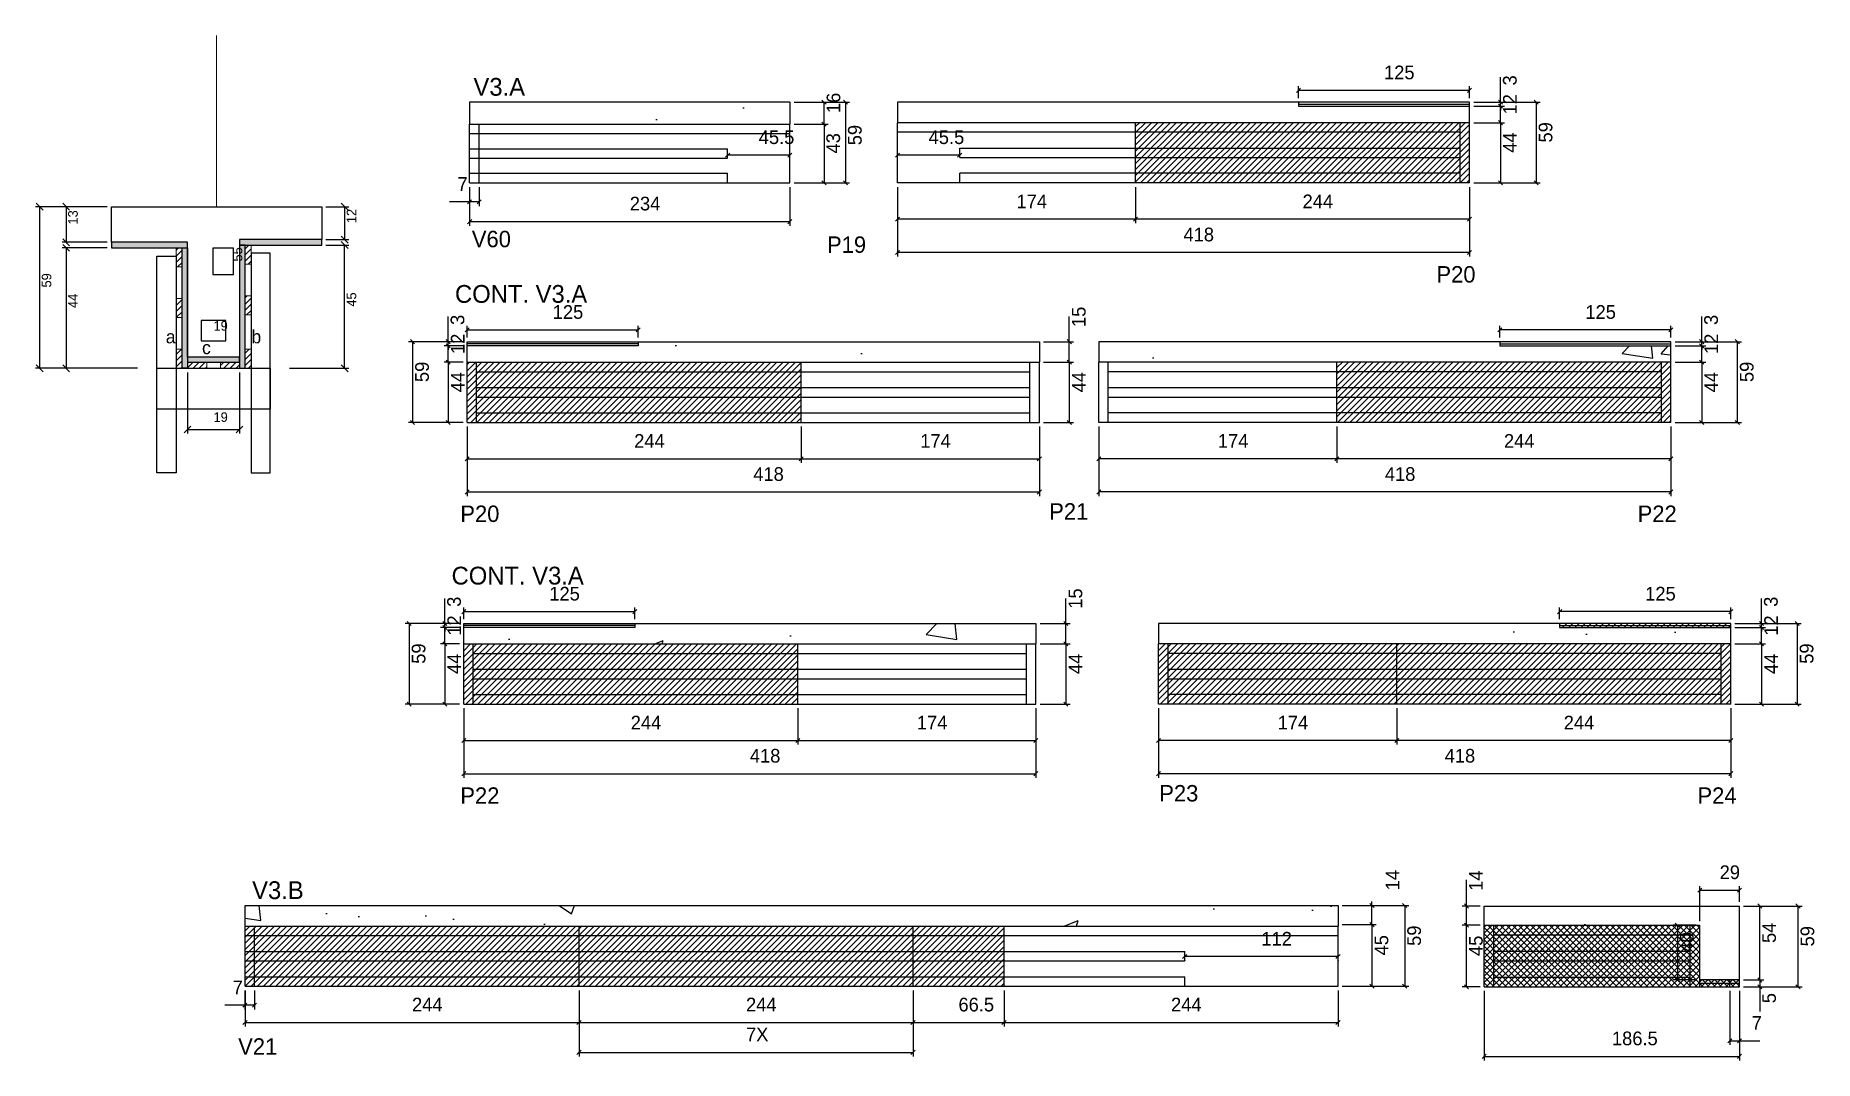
# Model space of a CAD drawing. Header units: metres. Extents: x 4572 to 5872, y 5183 to 5932.
import ezdxf

# ---------------------------------------------------------------- set-up
doc = ezdxf.new("R2010")
doc.units = ezdxf.units.M
for name, color, linetype in [('5', 7, 'Continuous'), ('CONCRETO', 7, 'Continuous'), ('COTA', 7, 'Continuous'), ('Cota Seção (2x)', 7, 'Continuous'), ('detalhes', 7, 'Continuous'), ('Hachura', 7, 'Continuous'), ('Madeira', 7, 'Continuous'), ('Painéis', 7, 'Continuous'), ('REAPROVEITAMENTO', 7, 'Continuous'), ('SARR_2.2x7', 7, 'Continuous'), ('SARR_3.5x7', 7, 'Continuous'), ('SARR_EDITAR', 7, 'Continuous'), ('Texto Seção', 7, 'Continuous')]:
    doc.layers.add(name, color=color, linetype=linetype)

msp = doc.modelspace()

# ---------------------------------------------------------------- hatches: boundary and pattern name
at = {"layer": 'COTA'}
h = msp.add_hatch(dxfattribs=at)
h.set_pattern_fill('AR-CONC')
h.paths.add_polyline_path([(5123.6, 5867.3), (5123.6, 5883.3), (4889.6, 5883.3), (4889.6, 5867.3), (5123.6, 5867.3)])
h = msp.add_hatch(dxfattribs=at)
h.set_pattern_fill('AR-CONC')
h.paths.add_polyline_path([(5202.1, 5883.3), (5202.1, 5868.3), (5620.1, 5868.3), (5620.1, 5880.3), (5495.1, 5880.3), (5495.1, 5883.3), (5202.1, 5883.3)])
h = msp.add_hatch(dxfattribs=at)
h.set_pattern_fill('AR-CONC')
h.paths.add_polyline_path([(5305.8, 5693.3), (5305.8, 5708.3), (5010.3, 5708.3), (5010.3, 5705.3), (4887.8, 5705.3), (4887.8, 5693.3), (5305.8, 5693.3)])
h = msp.add_hatch(dxfattribs=at)
h.set_pattern_fill('AR-CONC')
h.paths.add_polyline_path([(5349.2, 5708.3), (5349.2, 5693.3), (5767.2, 5693.3), (5767.2, 5705.3), (5644.7, 5705.3), (5644.7, 5708.3), (5349.2, 5708.3)])
h = msp.add_hatch(dxfattribs=at)
h.set_pattern_fill('AR-CONC')
h.paths.add_polyline_path([(5303.3, 5487.5), (5303.3, 5502.5), (5007.8, 5502.5), (5007.8, 5499.5), (4885.3, 5499.5), (4885.3, 5487.5), (5303.3, 5487.5)])
h = msp.add_hatch(dxfattribs=at)
h.set_pattern_fill('AR-CONC')
h.paths.add_polyline_path([(5392.9, 5502.5), (5392.9, 5487.5), (5810.9, 5487.5), (5810.9, 5499.5), (5685.9, 5499.5), (5685.9, 5502.5), (5392.9, 5502.5)])
h = msp.add_hatch(dxfattribs=at)
h.set_pattern_fill('AR-CONC')
h.paths.add_polyline_path([(5524, 5281.4), (5524, 5296.4), (4725.5, 5296.4), (4725.5, 5281.4), (5524, 5281.4)])
h = msp.add_hatch(dxfattribs=at)
h.set_pattern_fill('AR-CONC')
h.paths.add_polyline_path([(5630.8, 5296), (5630.8, 5282), (5788.3, 5282), (5788.3, 5242), (5817.3, 5242), (5817.3, 5296), (5630.8, 5296)])
at = {"layer": 'Hachura'}
h = msp.add_hatch(color=7, dxfattribs=at)
h.dxf.hatch_style = 1
h.paths.add_polyline_path([(4683.5, 5776.9), (4683.5, 5780.9), (4627.9, 5780.9), (4627.9, 5776.9), (4683.5, 5776.9)])
h = msp.add_hatch(dxfattribs=at)
h.set_pattern_fill('ANSI31')
h.paths.add_polyline_path([(4675.1, 5762.9), (4679.5, 5762.9), (4679.5, 5776.9), (4675.1, 5776.9), (4675.1, 5762.9)])
h = msp.add_hatch(color=7, dxfattribs=at)
h.dxf.hatch_style = 1
h.paths.add_polyline_path([(4679.5, 5776.9), (4683.5, 5776.9), (4683.5, 5688.9), (4679.5, 5688.9), (4679.5, 5776.9)])
h = msp.add_hatch(color=7, dxfattribs=at)
h.dxf.hatch_style = 1
h.paths.add_polyline_path([(4781.5, 5778.9), (4781.5, 5782.9), (4721.5, 5782.9), (4721.5, 5778.9), (4781.5, 5778.9)])
h = msp.add_hatch(color=7, dxfattribs=at)
h.dxf.hatch_style = 1
h.paths.add_polyline_path([(4725.5, 5778.9), (4721.5, 5778.9), (4721.5, 5688.9), (4725.5, 5688.9), (4725.5, 5778.9)])
h = msp.add_hatch(dxfattribs=at)
h.set_pattern_fill('ANSI31')
h.paths.add_polyline_path([(4729.9, 5764.9), (4725.5, 5764.9), (4725.5, 5778.9), (4729.9, 5778.9), (4729.9, 5764.9)])
h = msp.add_hatch(dxfattribs=at)
h.set_pattern_fill('ANSI31')
h.paths.add_polyline_path([(4675.1, 5725.9), (4679.5, 5725.9), (4679.5, 5739.9), (4675.1, 5739.9), (4675.1, 5725.9)])
h = msp.add_hatch(dxfattribs=at)
h.set_pattern_fill('ANSI31')
h.paths.add_polyline_path([(4729.9, 5727.9), (4725.5, 5727.9), (4725.5, 5741.9), (4729.9, 5741.9), (4729.9, 5727.9)])
h = msp.add_hatch(dxfattribs=at)
h.set_pattern_fill('ANSI31')
h.paths.add_polyline_path([(4675.1, 5688.9), (4679.5, 5688.9), (4679.5, 5702.9), (4675.1, 5702.9), (4675.1, 5688.9)])
h = msp.add_hatch(color=7, dxfattribs=at)
h.dxf.hatch_style = 1
h.paths.add_polyline_path([(4721.5, 5693.3), (4721.5, 5696.9), (4683.5, 5696.9), (4683.5, 5693.3), (4721.5, 5693.3)])
h = msp.add_hatch(dxfattribs=at)
h.set_pattern_fill('ANSI31')
h.paths.add_polyline_path([(4683.5, 5688.9), (4683.5, 5693.3), (4697.5, 5693.3), (4697.5, 5688.9), (4683.5, 5688.9)])
h = msp.add_hatch(dxfattribs=at)
h.set_pattern_fill('ANSI31')
h.paths.add_polyline_path([(4721.5, 5688.9), (4721.5, 5693.3), (4707.5, 5693.3), (4707.5, 5688.9), (4721.5, 5688.9)])
h = msp.add_hatch(dxfattribs=at)
h.set_pattern_fill('ANSI31')
h.paths.add_polyline_path([(4729.9, 5688.9), (4725.5, 5688.9), (4725.5, 5702.9), (4729.9, 5702.9), (4729.9, 5688.9)])
at = {"layer": 'REAPROVEITAMENTO'}
h = msp.add_hatch(dxfattribs=at)
h.set_pattern_fill('ANSI31')
h.paths.add_polyline_path([(5376.1, 5868.3), (5376.1, 5824.3), (5620.1, 5824.3), (5620.1, 5868.3), (5376.1, 5868.3)])
h = msp.add_hatch(dxfattribs=at)
h.set_pattern_fill('ANSI31')
h.paths.add_polyline_path([(4887.8, 5693.3), (4887.8, 5649.3), (5131.8, 5649.3), (5131.8, 5693.3), (4887.8, 5693.3)])
h = msp.add_hatch(dxfattribs=at)
h.set_pattern_fill('ANSI31')
h.paths.add_polyline_path([(5523.2, 5693.3), (5523.2, 5649.3), (5767.2, 5649.3), (5767.2, 5693.3), (5523.2, 5693.3)])
h = msp.add_hatch(dxfattribs=at)
h.set_pattern_fill('ANSI31')
h.paths.add_polyline_path([(5685.9, 5499.5), (5685.9, 5502.5), (5810.9, 5502.5), (5810.9, 5499.5), (5685.9, 5499.5)])
h = msp.add_hatch(dxfattribs=at)
h.set_pattern_fill('ANSI31')
h.paths.add_polyline_path([(5129.3, 5443.5), (5129.3, 5487.5), (4885.3, 5487.5), (4885.3, 5443.5), (5129.3, 5443.5)])
h = msp.add_hatch(dxfattribs=at)
h.set_pattern_fill('ANSI31')
h.paths.add_polyline_path([(5392.9, 5487.5), (5392.9, 5443.5), (5810.9, 5443.5), (5810.9, 5487.5), (5392.9, 5487.5)])
h = msp.add_hatch(dxfattribs=at)
h.set_pattern_fill('ANSI31')
h.paths.add_polyline_path([(4725.5, 5281.4), (4725.5, 5237.4), (5280, 5237.4), (5280, 5281.4), (4725.5, 5281.4)])
h = msp.add_hatch(dxfattribs=at)
h.set_pattern_fill('ANSI37')
h.paths.add_polyline_path([(5788.3, 5242), (5788.3, 5282), (5630.8, 5282), (5630.8, 5237), (5817.3, 5237), (5817.3, 5242), (5788.3, 5242)])

# ---------------------------------------------------------------- linework, layer by layer
at = {"layer": 'CONCRETO', "color": 251, "lineweight": 25}
msp.add_lwpolyline([(4627.9, 5780.9), (4627.9, 5806.9), (4781.5, 5806.9), (4781.5, 5782.9), (4721.5, 5782.9), (4721.5, 5696.9), (4683.5, 5696.9), (4683.5, 5780.9)], close=True, dxfattribs=at)
at = {"layer": 'COTA', "color": 4, "lineweight": 25}
for p, q in [((5642.7, 5883.3), (5642.7, 5901.6)), ((5495.1, 5886.3), (5495.1, 5894.9)), ((5620.1, 5891.9), (5495.1, 5891.9)), ((5620.1, 5886.3), (5620.1, 5894.9)), ((5126.6, 5883.3), (5151.5, 5883.3)), ((5126.6, 5883.3), (5167.2, 5883.3)), ((5148.5, 5867.3), (5148.5, 5883.3)), ((5164.2, 5883.3), (5164.2, 5824.3)), ((5623.1, 5883.3), (5645.7, 5883.3)), ((5623.1, 5883.3), (5671.7, 5883.3)), ((5623.1, 5880.3), (5645.7, 5880.3)), ((5623.1, 5880.3), (5645.7, 5880.3)), ((5642.7, 5880.3), (5642.7, 5883.3)), ((5642.7, 5868.3), (5642.7, 5880.3)), ((5642.7, 5880.3), (5642.7, 5877.3)), ((5668.7, 5883.3), (5668.7, 5824.3)), ((5126.6, 5867.3), (5151.5, 5867.3)), ((5126.6, 5867.3), (5151.5, 5867.3)), ((5148.5, 5867.3), (5148.5, 5824.3)), ((5623.1, 5868.3), (5645.7, 5868.3)), ((5623.1, 5868.3), (5645.7, 5868.3)), ((5642.7, 5868.3), (5642.7, 5824.3)), ((5078.1, 5846.7), (5078.1, 5847.5)), ((5123.6, 5844.5), (5078.1, 5844.5)), ((5123.6, 5846.7), (5123.6, 5847.5)), ((5202.1, 5846.7), (5202.1, 5847.5)), ((5247.6, 5844.5), (5202.1, 5844.5)), ((5247.6, 5846.7), (5247.6, 5847.5)), ((5126.6, 5824.3), (5151.5, 5824.3)), ((5126.6, 5824.3), (5167.2, 5824.3)), ((5623.1, 5824.3), (5645.7, 5824.3)), ((5623.1, 5824.3), (5671.7, 5824.3)), ((4889.5, 5810.4), (4874.8, 5810.4)), ((4889.5, 5821.3), (4889.5, 5807.4)), ((4896.5, 5810.4), (4889.5, 5810.4)), ((4889.6, 5821.3), (4889.6, 5793)), ((4896.5, 5821.3), (4896.5, 5807.4)), ((5123.6, 5821.3), (5123.6, 5793)), ((5202.1, 5821.3), (5202.1, 5794.8)), ((5202.1, 5821.3), (5202.1, 5770.5)), ((5376.1, 5821.3), (5376.1, 5794.8)), ((5376.1, 5821.3), (5376.1, 5794.8)), ((5620.1, 5821.3), (5620.1, 5794.8)), ((5620.1, 5821.3), (5620.1, 5770.5)), ((4624.9, 5806.9), (4572.5, 5806.9)), ((4575.5, 5688.9), (4575.5, 5806.9)), ((4624.9, 5806.9), (4591.8, 5806.9)), ((4594.8, 5806.9), (4594.8, 5780.9)), ((4784.5, 5806.9), (4801.3, 5806.9)), ((4798.3, 5806.9), (4798.3, 5782.9)), ((4889.6, 5796), (5123.6, 5796)), ((5376.1, 5797.8), (5202.1, 5797.8)), ((5620.1, 5797.8), (5376.1, 5797.8)), ((4624.9, 5780.9), (4591.8, 5780.9)), ((4624.9, 5776.9), (4591.8, 5776.9)), ((4594.8, 5776.9), (4594.8, 5688.9)), ((4784.5, 5782.9), (4801.3, 5782.9)), ((4784.5, 5778.9), (4801.3, 5778.9)), ((4798.3, 5688.9), (4798.3, 5778.9)), ((5620.1, 5773.5), (5202.1, 5773.5)), ((4873.9, 5708.3), (4873.9, 5726.6)), ((4887.8, 5711.3), (4887.8, 5719.9)), ((5012.8, 5711.3), (5012.8, 5719.9)), ((5327.7, 5708.3), (5327.7, 5726.7)), ((5642.2, 5711.3), (5642.2, 5719.9)), ((5767.2, 5711.3), (5767.2, 5719.9)), ((5789.7, 5708.3), (5789.7, 5726.6)), ((4884.8, 5708.3), (4844.9, 5708.3)), ((4847.9, 5708.3), (4847.9, 5649.3)), ((4884.8, 5708.3), (4870.9, 5708.3)), ((4884.8, 5705.3), (4870.9, 5705.3)), ((4884.8, 5705.3), (4870.9, 5705.3)), ((4873.9, 5705.3), (4873.9, 5708.3)), ((4873.9, 5693.3), (4873.9, 5705.3)), ((4873.9, 5705.3), (4873.9, 5702.3)), ((4887.8, 5716.9), (5012.8, 5716.9)), ((5308.8, 5708.3), (5330.7, 5708.3)), ((5327.7, 5693.3), (5327.7, 5708.3)), ((5767.2, 5716.9), (5642.2, 5716.9)), ((5770.2, 5708.3), (5792.7, 5708.3)), ((5770.2, 5708.3), (5818.7, 5708.3)), ((5770.2, 5705.3), (5792.7, 5705.3)), ((5770.2, 5705.3), (5792.7, 5705.3)), ((5789.7, 5705.3), (5789.7, 5708.3)), ((5789.7, 5693.3), (5789.7, 5705.3)), ((5789.7, 5705.3), (5789.7, 5702.3)), ((5815.7, 5708.3), (5815.7, 5649.3)), ((4884.8, 5693.3), (4870.9, 5693.3)), ((4884.8, 5693.3), (4870.9, 5693.3)), ((4873.9, 5693.3), (4873.9, 5649.3)), ((5308.8, 5693.3), (5330.7, 5693.3)), ((5308.8, 5693.3), (5330.7, 5693.3)), ((5327.7, 5693.3), (5327.7, 5649.3)), ((5770.2, 5693.3), (5792.7, 5693.3)), ((5770.2, 5693.3), (5792.7, 5693.3)), ((5789.7, 5693.3), (5789.7, 5649.3)), ((4646.9, 5688.9), (4572.5, 5688.9)), ((4646.9, 5688.9), (4591.8, 5688.9)), ((4683.5, 5685.9), (4683.5, 5641.2)), ((4721.5, 5685.9), (4721.5, 5641.2)), ((4758.1, 5688.9), (4801.3, 5688.9)), ((4683.5, 5644.2), (4721.5, 5644.2)), ((4884.8, 5649.3), (4844.9, 5649.3)), ((4884.8, 5649.3), (4870.9, 5649.3)), ((4887.8, 5646.3), (4887.8, 5619.8)), ((4887.8, 5646.3), (4887.8, 5595.5)), ((5131.8, 5646.3), (5131.8, 5619.8)), ((5131.8, 5646.3), (5131.8, 5619.8)), ((5305.8, 5646.3), (5305.8, 5619.8)), ((5305.8, 5646.3), (5305.8, 5595.5)), ((5308.8, 5649.3), (5330.7, 5649.3)), ((5349.2, 5646.3), (5349.2, 5619.8)), ((5349.2, 5646.3), (5349.2, 5595.5)), ((5523.2, 5646.3), (5523.2, 5619.8)), ((5523.2, 5646.3), (5523.2, 5619.8)), ((5767.2, 5646.3), (5767.2, 5619.8)), ((5767.2, 5646.3), (5767.2, 5595.5)), ((5770.2, 5649.3), (5792.7, 5649.3)), ((5770.2, 5649.3), (5818.7, 5649.3)), ((4887.8, 5622.8), (5131.8, 5622.8)), ((5131.8, 5622.8), (5305.8, 5622.8)), ((5523.2, 5622.8), (5349.2, 5622.8)), ((5767.2, 5622.8), (5523.2, 5622.8)), ((4887.8, 5598.5), (5305.8, 5598.5)), ((5767.2, 5598.5), (5349.2, 5598.5)), ((4871.4, 5502.5), (4871.4, 5520.8)), ((4885.3, 5505.5), (4885.3, 5514.1)), ((4885.3, 5511.1), (5010.3, 5511.1)), ((5010.3, 5505.5), (5010.3, 5514.1)), ((5325.2, 5502.5), (5325.2, 5520.8)), ((5685.9, 5505.5), (5685.9, 5514.1)), ((5810.9, 5511.1), (5685.9, 5511.1)), ((5810.9, 5505.5), (5810.9, 5514.1)), ((5833.4, 5502.5), (5833.4, 5520.8)), ((4882.3, 5502.5), (4842.4, 5502.5)), ((4845.4, 5502.5), (4845.4, 5443.5)), ((4882.3, 5502.5), (4868.4, 5502.5)), ((4882.3, 5499.5), (4868.4, 5499.5)), ((4882.3, 5499.5), (4868.4, 5499.5)), ((4871.4, 5499.5), (4871.4, 5502.5)), ((4871.4, 5487.5), (4871.4, 5499.5)), ((4871.4, 5499.5), (4871.4, 5496.5)), ((5306.3, 5502.5), (5328.2, 5502.5)), ((5325.2, 5487.5), (5325.2, 5502.5)), ((5813.9, 5502.5), (5836.4, 5502.5)), ((5813.9, 5502.5), (5862.4, 5502.5)), ((5813.9, 5499.5), (5836.4, 5499.5)), ((5813.9, 5499.5), (5836.4, 5499.5)), ((5833.4, 5499.5), (5833.4, 5502.5)), ((5833.4, 5487.5), (5833.4, 5499.5)), ((5833.4, 5499.5), (5833.4, 5496.5)), ((5859.4, 5502.5), (5859.4, 5443.5)), ((4882.3, 5487.5), (4868.4, 5487.5)), ((4882.3, 5487.5), (4868.4, 5487.5)), ((4871.4, 5487.5), (4871.4, 5443.5)), ((5306.3, 5487.5), (5328.2, 5487.5)), ((5306.3, 5487.5), (5328.2, 5487.5)), ((5325.2, 5487.5), (5325.2, 5443.5)), ((5813.9, 5487.5), (5836.4, 5487.5)), ((5813.9, 5487.5), (5836.4, 5487.5)), ((5833.4, 5487.5), (5833.4, 5443.5)), ((4882.3, 5443.5), (4842.4, 5443.5)), ((4882.3, 5443.5), (4868.4, 5443.5)), ((4885.3, 5440.5), (4885.3, 5413.9)), ((4885.3, 5440.5), (4885.3, 5389.7)), ((5129.3, 5440.5), (5129.3, 5413.9)), ((5129.3, 5440.5), (5129.3, 5413.9)), ((5303.3, 5440.5), (5303.3, 5413.9)), ((5303.3, 5440.5), (5303.3, 5389.7)), ((5306.3, 5443.5), (5328.2, 5443.5)), ((5392.9, 5440.5), (5392.9, 5413.9)), ((5392.9, 5440.5), (5392.9, 5389.7)), ((5566.9, 5440.5), (5566.9, 5413.9)), ((5566.9, 5440.5), (5566.9, 5413.9)), ((5810.9, 5440.5), (5810.9, 5413.9)), ((5810.9, 5440.5), (5810.9, 5389.7)), ((5813.9, 5443.5), (5836.4, 5443.5)), ((5813.9, 5443.5), (5862.4, 5443.5)), ((4885.3, 5416.9), (5129.3, 5416.9)), ((5129.3, 5416.9), (5303.3, 5416.9)), ((5566.9, 5416.9), (5392.9, 5416.9)), ((5810.9, 5416.9), (5566.9, 5416.9)), ((4885.3, 5392.7), (5303.3, 5392.7)), ((5810.9, 5392.7), (5392.9, 5392.7)), ((5617.8, 5296), (5617.8, 5315.1)), ((5788.3, 5285), (5788.3, 5310.6)), ((5788.3, 5307.6), (5817.3, 5307.6)), ((5817.3, 5299), (5817.3, 5310.6)), ((5527, 5296.4), (5551.8, 5296.4)), ((5527, 5296.4), (5575.7, 5296.4)), ((5548.8, 5296.4), (5548.8, 5299.4)), ((5548.8, 5282.4), (5548.8, 5296.4)), ((5572.7, 5296.4), (5572.7, 5237.4)), ((5627.8, 5296), (5614.8, 5296)), ((5617.8, 5282), (5617.8, 5296)), ((5820.3, 5296), (5835.1, 5296)), ((5820.3, 5296), (5863, 5296)), ((5832.1, 5242), (5832.1, 5296)), ((5860, 5296), (5860, 5237)), ((5527, 5282.4), (5551.8, 5282.4)), ((5527, 5282.4), (5551.8, 5282.4)), ((5548.8, 5282.4), (5548.8, 5237.4)), ((5627.8, 5282), (5614.8, 5282)), ((5627.8, 5282), (5614.8, 5282)), ((5617.8, 5237), (5617.8, 5282)), ((5785.3, 5282), (5768.9, 5282)), ((5771.9, 5282), (5771.9, 5242)), ((5524, 5259.1), (5412, 5259.1)), ((5412, 5256.4), (5412, 5256.1)), ((5524, 5256.4), (5524, 5256.1)), ((5527, 5237.4), (5551.8, 5237.4)), ((5527, 5237.4), (5575.7, 5237.4)), ((5785.3, 5242), (5768.9, 5242)), ((5820.3, 5242), (5835.1, 5242)), ((5820.3, 5242), (5835.1, 5242)), ((5832.1, 5242), (5832.1, 5245)), ((5832.1, 5242), (5832.1, 5237)), ((4725.4, 5234.4), (4725.4, 5220.5)), ((4725.5, 5234.4), (4725.5, 5207.9)), ((4732.4, 5234.4), (4732.4, 5220.5)), ((4969.5, 5234.4), (4969.5, 5207.9)), ((4969.5, 5234.4), (4969.5, 5186.1)), ((4969.5, 5234.4), (4969.5, 5207.9)), ((5213.5, 5234.4), (5213.5, 5186.1)), ((5213.5, 5234.4), (5213.5, 5207.9)), ((5213.5, 5234.4), (5213.5, 5207.9)), ((5280, 5234.4), (5280, 5207.9)), ((5280, 5234.4), (5280, 5207.9)), ((5524, 5234.4), (5524, 5207.9)), ((5627.8, 5237), (5614.8, 5237)), ((5630.8, 5234), (5630.8, 5183.2)), ((5810.3, 5234), (5810.3, 5194.6)), ((5817.3, 5234), (5817.3, 5183.2)), ((5817.3, 5234), (5817.3, 5194.6)), ((5820.3, 5237), (5835.1, 5237)), ((5820.3, 5237), (5863, 5237)), ((5832.1, 5237), (5832.1, 5218.9)), ((4725.4, 5223.5), (4710.7, 5223.5)), ((4732.4, 5223.5), (4725.4, 5223.5)), ((4725.5, 5210.9), (4969.5, 5210.9)), ((4969.5, 5210.9), (5213.5, 5210.9)), ((5213.5, 5210.9), (5280, 5210.9)), ((5280, 5210.9), (5524, 5210.9)), ((4969.5, 5189.1), (5213.5, 5189.1)), ((5630.8, 5186.2), (5817.3, 5186.2)), ((5810.3, 5197.6), (5817.3, 5197.6)), ((5817.3, 5197.6), (5832.1, 5197.6))]:
    msp.add_line(p, q, dxfattribs=at)
at = {"layer": 'COTA', "color": 0, "lineweight": 25}
for p, q in [((5496.6, 5893.4), (5493.6, 5890.4)), ((5618.6, 5890.4), (5621.6, 5893.4)), ((5150, 5881.8), (5147, 5884.8)), ((5165.7, 5881.8), (5162.7, 5884.8)), ((5641.2, 5884.8), (5644.2, 5881.8)), ((5644.2, 5878.8), (5641.2, 5881.8)), ((5644.2, 5878.8), (5641.2, 5881.8)), ((5670.2, 5881.8), (5667.2, 5884.8)), ((5150, 5865.8), (5147, 5868.8)), ((5147, 5868.8), (5150, 5865.8)), ((5644.2, 5866.8), (5641.2, 5869.8)), ((5641.2, 5869.8), (5644.2, 5866.8)), ((5079.6, 5846), (5076.6, 5843)), ((5122.1, 5843), (5125.1, 5846)), ((5203.6, 5846), (5200.6, 5843)), ((5246.1, 5843), (5249.1, 5846)), ((5147, 5825.8), (5150, 5822.8)), ((5162.7, 5825.8), (5165.7, 5822.8)), ((5641.2, 5825.8), (5644.2, 5822.8)), ((5667.2, 5825.8), (5670.2, 5822.8)), ((4891, 5811.9), (4888, 5808.9)), ((4895, 5808.9), (4898, 5811.9)), ((4891.1, 5797.5), (4888.1, 5794.5)), ((5122.1, 5794.5), (5125.1, 5797.5)), ((5203.6, 5799.3), (5200.6, 5796.3)), ((5377.6, 5799.3), (5374.6, 5796.3)), ((5374.6, 5796.3), (5377.6, 5799.3)), ((5618.6, 5796.3), (5621.6, 5799.3)), ((5203.6, 5775), (5200.6, 5772)), ((5618.6, 5772), (5621.6, 5775)), ((4889.3, 5718.4), (4886.3, 5715.4)), ((5011.3, 5715.4), (5014.3, 5718.4)), ((5643.7, 5718.4), (5640.7, 5715.4)), ((5765.7, 5715.4), (5768.7, 5718.4)), ((4849.4, 5706.8), (4846.4, 5709.8)), ((4872.4, 5709.8), (4875.4, 5706.8)), ((4875.4, 5703.8), (4872.4, 5706.8)), ((4875.4, 5703.8), (4872.4, 5706.8)), ((5329.2, 5706.8), (5326.2, 5709.8)), ((5788.2, 5709.8), (5791.2, 5706.8)), ((5791.2, 5703.8), (5788.2, 5706.8)), ((5791.2, 5703.8), (5788.2, 5706.8)), ((5817.2, 5706.8), (5814.2, 5709.8)), ((4875.4, 5691.8), (4872.4, 5694.8)), ((4872.4, 5694.8), (4875.4, 5691.8)), ((5329.2, 5691.8), (5326.2, 5694.8)), ((5326.2, 5694.8), (5329.2, 5691.8)), ((5791.2, 5691.8), (5788.2, 5694.8)), ((5788.2, 5694.8), (5791.2, 5691.8)), ((4846.4, 5650.8), (4849.4, 5647.8)), ((4872.4, 5650.8), (4875.4, 5647.8)), ((5326.2, 5650.8), (5329.2, 5647.8)), ((5788.2, 5650.8), (5791.2, 5647.8)), ((5814.2, 5650.8), (5817.2, 5647.8)), ((4889.3, 5624.3), (4886.3, 5621.3)), ((5130.3, 5621.3), (5133.3, 5624.3)), ((5133.3, 5624.3), (5130.3, 5621.3)), ((5304.3, 5621.3), (5307.3, 5624.3)), ((5350.7, 5624.3), (5347.7, 5621.3)), ((5524.7, 5624.3), (5521.7, 5621.3)), ((5521.7, 5621.3), (5524.7, 5624.3)), ((5765.7, 5621.3), (5768.7, 5624.3)), ((4889.3, 5600), (4886.3, 5597)), ((5304.3, 5597), (5307.3, 5600)), ((5350.7, 5600), (5347.7, 5597)), ((5765.7, 5597), (5768.7, 5600)), ((4886.8, 5512.6), (4883.8, 5509.6)), ((5008.8, 5509.6), (5011.8, 5512.6)), ((5687.4, 5512.6), (5684.4, 5509.6)), ((5809.4, 5509.6), (5812.4, 5512.6)), ((4846.9, 5501), (4843.9, 5504)), ((4869.9, 5504), (4872.9, 5501)), ((4872.9, 5498), (4869.9, 5501)), ((4872.9, 5498), (4869.9, 5501)), ((5326.7, 5501), (5323.7, 5504)), ((5831.9, 5504), (5834.9, 5501)), ((5834.9, 5498), (5831.9, 5501)), ((5834.9, 5498), (5831.9, 5501)), ((5860.9, 5501), (5857.9, 5504)), ((4872.9, 5486), (4869.9, 5489)), ((4869.9, 5489), (4872.9, 5486)), ((5326.7, 5486), (5323.7, 5489)), ((5323.7, 5489), (5326.7, 5486)), ((5834.9, 5486), (5831.9, 5489)), ((5831.9, 5489), (5834.9, 5486)), ((4843.9, 5445), (4846.9, 5442)), ((4869.9, 5445), (4872.9, 5442)), ((5323.7, 5445), (5326.7, 5442)), ((5831.9, 5445), (5834.9, 5442)), ((5857.9, 5445), (5860.9, 5442)), ((4886.8, 5418.4), (4883.8, 5415.4)), ((5127.8, 5415.4), (5130.8, 5418.4)), ((5130.8, 5418.4), (5127.8, 5415.4)), ((5301.8, 5415.4), (5304.8, 5418.4)), ((5394.4, 5418.4), (5391.4, 5415.4)), ((5568.4, 5418.4), (5565.4, 5415.4)), ((5565.4, 5415.4), (5568.4, 5418.4)), ((5809.4, 5415.4), (5812.4, 5418.4)), ((4886.8, 5394.2), (4883.8, 5391.2)), ((5301.8, 5391.2), (5304.8, 5394.2)), ((5394.4, 5394.2), (5391.4, 5391.2)), ((5809.4, 5391.2), (5812.4, 5394.2)), ((5789.8, 5309.1), (5786.8, 5306.1)), ((5815.8, 5306.1), (5818.8, 5309.1)), ((5550.3, 5294.9), (5547.3, 5297.9)), ((5574.2, 5294.9), (5571.2, 5297.9)), ((5619.3, 5294.5), (5616.3, 5297.5)), ((5833.6, 5294.5), (5830.6, 5297.5)), ((5861.5, 5294.5), (5858.5, 5297.5)), ((5550.3, 5280.9), (5547.3, 5283.9)), ((5547.3, 5283.9), (5550.3, 5280.9)), ((5619.3, 5280.5), (5616.3, 5283.5)), ((5616.3, 5283.5), (5619.3, 5280.5)), ((5773.4, 5280.5), (5770.4, 5283.5)), ((5413.5, 5260.6), (5410.5, 5257.6)), ((5522.5, 5257.6), (5525.5, 5260.6)), ((5547.3, 5238.9), (5550.3, 5235.9)), ((5571.2, 5238.9), (5574.2, 5235.9)), ((5616.3, 5238.5), (5619.3, 5235.5)), ((5770.4, 5243.5), (5773.4, 5240.5)), ((5830.6, 5243.5), (5833.6, 5240.5)), ((5830.6, 5243.5), (5833.6, 5240.5)), ((5833.6, 5235.5), (5830.6, 5238.5)), ((5858.5, 5238.5), (5861.5, 5235.5)), ((4726.9, 5225), (4723.9, 5222)), ((4730.9, 5222), (4733.9, 5225)), ((4727, 5212.4), (4724, 5209.4)), ((4968, 5209.4), (4971, 5212.4)), ((4971, 5212.4), (4968, 5209.4)), ((5212, 5209.4), (5215, 5212.4)), ((5215, 5212.4), (5212, 5209.4)), ((5281.5, 5212.4), (5278.5, 5209.4)), ((5278.5, 5209.4), (5281.5, 5212.4)), ((5522.5, 5209.4), (5525.5, 5212.4)), ((5811.8, 5199.1), (5808.8, 5196.1)), ((5815.8, 5196.1), (5818.8, 5199.1)), ((4971, 5190.6), (4968, 5187.6)), ((5212, 5187.6), (5215, 5190.6)), ((5632.3, 5187.7), (5629.3, 5184.7)), ((5815.8, 5184.7), (5818.8, 5187.7))]:
    msp.add_line(p, q, dxfattribs=at)
at = {"layer": 'COTA', "color": 241, "lineweight": 25}
for p, q in [((4889.6, 5883.3), (4889.6, 5867.3)), ((5123.6, 5883.3), (4889.6, 5883.3)), ((5123.6, 5883.3), (5123.6, 5867.3)), ((5202.1, 5883.3), (5202.1, 5868.3)), ((5495.1, 5883.3), (5202.1, 5883.3)), ((5620.1, 5868.3), (5620.1, 5880.3)), ((4887.8, 5693.3), (4887.8, 5705.3)), ((5012.8, 5708.3), (5305.8, 5708.3)), ((5305.8, 5708.3), (5305.8, 5693.3)), ((5349.2, 5708.3), (5349.2, 5693.3)), ((5642.2, 5708.3), (5349.2, 5708.3)), ((5767.2, 5693.3), (5767.2, 5705.3)), ((4885.3, 5487.5), (4885.3, 5499.5)), ((5010.3, 5502.5), (5303.3, 5502.5)), ((5303.3, 5502.5), (5303.3, 5487.5)), ((5392.9, 5502.5), (5392.9, 5487.5)), ((5685.9, 5502.5), (5392.9, 5502.5)), ((5810.9, 5487.5), (5810.9, 5499.5)), ((4725.5, 5281.4), (4725.5, 5296.4)), ((4725.5, 5296.4), (5524, 5296.4)), ((5524, 5296.4), (5524, 5281.4)), ((5630.8, 5282), (5630.8, 5296)), ((5630.8, 5296), (5817.3, 5296)), ((5817.3, 5242), (5817.3, 5296))]:
    msp.add_line(p, q, dxfattribs=at)
at = {"layer": 'COTA', "color": 0, "lineweight": 25}
for points in [[(4578, 5804.4), (4573, 5809.4)], [(4597.3, 5804.4), (4592.3, 5809.4)], [(4800.8, 5804.4), (4795.8, 5809.4)], [(4592.3, 5783.4), (4597.3, 5778.4)], [(4795.8, 5785.4), (4800.8, 5780.4)], [(4597.3, 5774.4), (4592.3, 5779.4)], [(4800.8, 5776.4), (4795.8, 5781.4)], [(4573, 5691.4), (4578, 5686.4)], [(4592.3, 5691.4), (4597.3, 5686.4)], [(4795.8, 5691.4), (4800.8, 5686.4)], [(4686, 5646.7), (4681, 5641.7)], [(4719, 5641.7), (4724, 5646.7)]]:
    msp.add_lwpolyline(points, dxfattribs=at)
at = {"layer": 'Cota Seção (2x)', "color": 180, "lineweight": 25}
for p, q in [((4717, 5776.6), (4702, 5776.6)), ((4702, 5776.6), (4702, 5757.3)), ((4717, 5757.3), (4717, 5776.6)), ((4702, 5757.3), (4717, 5757.3)), ((4711.5, 5723.9), (4693.5, 5723.9)), ((4693.5, 5723.9), (4693.5, 5708.9)), ((4711.5, 5708.9), (4711.5, 5723.9)), ((4693.5, 5708.9), (4711.5, 5708.9))]:
    msp.add_line(p, q, dxfattribs=at)
at = {"layer": 'Madeira', "color": 126, "lineweight": 18}
for points in [[(4675.1, 5762.9), (4679.5, 5762.9), (4679.5, 5776.9), (4675.1, 5776.9)], [(4729.9, 5764.9), (4725.5, 5764.9), (4725.5, 5778.9), (4729.9, 5778.9)], [(4675.1, 5725.9), (4679.5, 5725.9), (4679.5, 5739.9), (4675.1, 5739.9)], [(4729.9, 5727.9), (4725.5, 5727.9), (4725.5, 5741.9), (4729.9, 5741.9)], [(4675.1, 5688.9), (4679.5, 5688.9), (4679.5, 5702.9), (4675.1, 5702.9)], [(4683.5, 5688.9), (4683.5, 5693.3), (4697.5, 5693.3), (4697.5, 5688.9)], [(4721.5, 5688.9), (4721.5, 5693.3), (4707.5, 5693.3), (4707.5, 5688.9)], [(4729.9, 5688.9), (4725.5, 5688.9), (4725.5, 5702.9), (4729.9, 5702.9)]]:
    msp.add_lwpolyline(points, close=True, dxfattribs=at)
at = {"layer": 'Painéis', "color": 200, "lineweight": 25}
for p, q in [((4889.6, 5867.3), (5123.6, 5867.3)), ((4889.6, 5824.3), (4889.6, 5867.3)), ((5123.6, 5824.3), (5123.6, 5867.3)), ((5620.1, 5868.3), (5202.1, 5868.3)), ((5202.1, 5824.3), (5202.1, 5868.3)), ((5376.1, 5824.3), (5376.1, 5868.3)), ((5620.1, 5824.3), (5620.1, 5868.3)), ((4889.6, 5824.3), (5123.6, 5824.3)), ((5620.1, 5824.3), (5202.1, 5824.3)), ((4887.8, 5693.3), (5305.8, 5693.3)), ((4887.8, 5649.3), (4887.8, 5693.3)), ((5131.8, 5649.3), (5131.8, 5693.3)), ((5305.8, 5649.3), (5305.8, 5693.3)), ((5767.2, 5693.3), (5349.2, 5693.3)), ((5349.2, 5649.3), (5349.2, 5693.3)), ((5523.2, 5649.3), (5523.2, 5693.3)), ((5767.2, 5649.3), (5767.2, 5693.3)), ((4887.8, 5649.3), (5305.8, 5649.3)), ((5767.2, 5649.3), (5349.2, 5649.3)), ((4885.3, 5487.5), (5303.3, 5487.5)), ((4885.3, 5443.5), (4885.3, 5487.5)), ((5129.3, 5443.5), (5129.3, 5487.5)), ((5303.3, 5443.5), (5303.3, 5487.5)), ((5810.9, 5487.5), (5392.9, 5487.5)), ((5392.9, 5443.5), (5392.9, 5487.5)), ((5566.9, 5443.5), (5566.9, 5487.5)), ((5810.9, 5443.5), (5810.9, 5487.5)), ((4885.3, 5443.5), (5303.3, 5443.5)), ((5810.9, 5443.5), (5392.9, 5443.5)), ((4725.5, 5281.4), (5524, 5281.4)), ((4725.5, 5237.4), (4725.5, 5281.4)), ((4969.5, 5237.4), (4969.5, 5281.4)), ((5213.5, 5237.4), (5213.5, 5281.4)), ((5213.5, 5237.4), (5213.5, 5281.4)), ((5280, 5237.4), (5280, 5281.4)), ((5524, 5237.4), (5524, 5281.4)), ((5630.8, 5282), (5788.3, 5282)), ((5630.8, 5237), (5630.8, 5282)), ((5788.3, 5242), (5788.3, 5282)), ((4725.5, 5237.4), (5524, 5237.4)), ((5817.3, 5242), (5788.3, 5242)), ((5817.3, 5237), (5817.3, 5242)), ((5630.8, 5237), (5817.3, 5237))]:
    msp.add_line(p, q, dxfattribs=at)
for points in [[(5620.1, 5883.3), (5495.1, 5883.3), (5495.1, 5880.3), (5620.1, 5880.3)], [(4683.5, 5776.9), (4683.5, 5780.9), (4627.9, 5780.9), (4627.9, 5776.9)], [(4679.5, 5776.9), (4683.5, 5776.9), (4683.5, 5688.9), (4679.5, 5688.9)], [(4781.5, 5778.9), (4781.5, 5782.9), (4721.5, 5782.9), (4721.5, 5778.9)], [(4725.5, 5778.9), (4721.5, 5778.9), (4721.5, 5688.9), (4725.5, 5688.9)], [(4887.8, 5708.3), (5012.8, 5708.3), (5012.8, 5705.3), (4887.8, 5705.3)], [(5767.2, 5708.3), (5642.2, 5708.3), (5642.2, 5705.3), (5767.2, 5705.3)], [(4721.5, 5693.3), (4721.5, 5696.9), (4683.5, 5696.9), (4683.5, 5693.3)], [(4885.3, 5502.5), (5010.3, 5502.5), (5010.3, 5499.5), (4885.3, 5499.5)], [(5810.9, 5502.5), (5685.9, 5502.5), (5685.9, 5499.5), (5810.9, 5499.5)]]:
    msp.add_lwpolyline(points, close=True, dxfattribs=at)
at = {"layer": 'SARR_2.2x7', "color": 40, "lineweight": 25}
for p, q in [((4896.5, 5824.3), (4896.5, 5867.3)), ((5376.1, 5861.3), (5202.1, 5861.3)), ((5613.2, 5861.3), (5376.1, 5861.3)), ((5613.2, 5824.3), (5613.2, 5868.3)), ((4889.6, 5860.3), (5123.6, 5860.3)), ((4889.6, 5849.3), (5078.1, 5849.3)), ((5078.1, 5842.3), (5078.1, 5849.3)), ((5247.6, 5849.8), (5376.1, 5849.8)), ((5247.6, 5842.8), (5247.6, 5849.8)), ((5376.1, 5849.8), (5613.2, 5849.8)), ((4889.6, 5842.3), (5078.1, 5842.3)), ((5247.6, 5842.8), (5376.1, 5842.8)), ((5376.1, 5842.8), (5613.2, 5842.8)), ((4889.6, 5831.3), (5078.1, 5831.3)), ((5078.1, 5824.3), (5078.1, 5831.3)), ((5376.1, 5831.3), (5247.6, 5831.3)), ((5247.6, 5824.3), (5247.6, 5831.3)), ((5613.2, 5831.3), (5376.1, 5831.3)), ((4894.7, 5649.3), (4894.7, 5693.3)), ((5298.8, 5649.3), (5298.8, 5693.3)), ((5356.1, 5649.3), (5356.1, 5693.3)), ((5760.2, 5649.3), (5760.2, 5693.3)), ((4894.7, 5686.3), (5131.8, 5686.3)), ((5131.8, 5686.3), (5298.8, 5686.3)), ((5523.2, 5686.3), (5356.1, 5686.3)), ((5760.2, 5686.3), (5523.2, 5686.3)), ((4894.7, 5674.8), (5131.8, 5674.8)), ((4894.7, 5667.8), (5131.8, 5667.8)), ((5131.8, 5674.8), (5298.8, 5674.8)), ((5131.8, 5667.8), (5298.8, 5667.8)), ((5356.1, 5674.8), (5523.2, 5674.8)), ((5356.1, 5667.8), (5523.2, 5667.8)), ((5523.2, 5674.8), (5760.2, 5674.8)), ((5523.2, 5667.8), (5760.2, 5667.8)), ((4894.7, 5656.3), (5131.8, 5656.3)), ((5131.8, 5656.3), (5298.8, 5656.3)), ((5523.2, 5656.3), (5356.1, 5656.3)), ((5760.2, 5656.3), (5523.2, 5656.3)), ((4892.2, 5443.5), (4892.2, 5487.5)), ((5296.3, 5443.5), (5296.3, 5487.5)), ((5399.8, 5443.5), (5399.8, 5487.5)), ((5803.9, 5443.5), (5803.9, 5487.5)), ((4892.2, 5480.5), (5129.3, 5480.5)), ((5129.3, 5480.5), (5296.3, 5480.5)), ((5566.9, 5480.5), (5399.8, 5480.5)), ((5803.9, 5480.5), (5566.9, 5480.5)), ((4892.2, 5469), (5129.3, 5469)), ((4892.2, 5462), (5129.3, 5462)), ((5129.3, 5469), (5296.3, 5469)), ((5129.3, 5462), (5296.3, 5462)), ((5399.8, 5469), (5566.9, 5469)), ((5399.8, 5462), (5566.9, 5462)), ((5566.9, 5469), (5803.9, 5469)), ((5566.9, 5462), (5803.9, 5462)), ((4892.2, 5450.5), (5129.3, 5450.5)), ((5129.3, 5450.5), (5296.3, 5450.5)), ((5566.9, 5450.5), (5399.8, 5450.5)), ((5803.9, 5450.5), (5566.9, 5450.5)), ((4732.4, 5237.4), (4732.4, 5280.4)), ((5637.8, 5237), (5637.8, 5282)), ((5781.3, 5237), (5781.3, 5282)), ((5788.3, 5237), (5788.3, 5282)), ((4725.5, 5274.4), (4969.5, 5274.4)), ((4969.5, 5274.4), (5213.5, 5274.4)), ((5213.5, 5274.4), (5280, 5274.4)), ((5280, 5274.4), (5524, 5274.4)), ((5637.8, 5275), (5781.3, 5275)), ((4725.5, 5262.9), (4969.5, 5262.9)), ((4725.5, 5255.9), (4969.5, 5255.9)), ((4969.5, 5262.9), (5213.5, 5262.9)), ((4969.5, 5255.9), (5213.5, 5255.9)), ((5213.5, 5262.9), (5280, 5262.9)), ((5213.5, 5255.9), (5280, 5255.9)), ((5280, 5262.9), (5412, 5262.9)), ((5280, 5255.9), (5412, 5255.9)), ((5412, 5255.9), (5412, 5262.9)), ((5637.8, 5263), (5781.3, 5263)), ((5637.8, 5256), (5781.3, 5256)), ((4725.5, 5244.4), (4969.5, 5244.4)), ((4969.5, 5244.4), (5213.5, 5244.4)), ((5213.5, 5244.4), (5280, 5244.4)), ((5280, 5244.4), (5412, 5244.4)), ((5412, 5237.4), (5412, 5244.4)), ((5637.8, 5244), (5781.3, 5244)), ((5810.3, 5237), (5810.3, 5242))]:
    msp.add_line(p, q, dxfattribs=at)
at = {"layer": 'SARR_3.5x7', "color": 81, "lineweight": 25}
for points in [[(4661.1, 5770.9), (4675.1, 5770.9), (4675.1, 5612.5), (4661.1, 5612.5)], [(4743.9, 5772.9), (4729.9, 5772.9), (4729.9, 5612.5), (4743.9, 5612.5)], [(4661.1, 5688.9), (4743.9, 5688.9), (4743.9, 5658.9), (4661.1, 5658.9)]]:
    msp.add_lwpolyline(points, close=True, dxfattribs=at)
at = {"layer": 'SARR_EDITAR', "color": 141, "lineweight": 25}
for p, q in [((5495.1, 5881.8), (5620.1, 5881.8)), ((5012.8, 5706.8), (4887.8, 5706.8)), ((5642.2, 5706.8), (5767.2, 5706.8)), ((5010.3, 5501), (4885.3, 5501)), ((5685.9, 5501), (5810.9, 5501)), ((5817.3, 5239.5), (5788.3, 5239.5))]:
    msp.add_line(p, q, dxfattribs=at)
at = {"layer": 'Texto Seção', "color": 252, "lineweight": 15}
msp.add_line((4704.7, 5806.9), (4704.7, 5931.9), dxfattribs=at)

# ---------------------------------------------------------------- texts
at = {"layer": '5', "color": 5, "lineweight": 25}
for s, rotation, p in [('V60', 0, (4891.2, 5777.3)), ('P19', 0, (5150.7, 5773.2)), ('P20', 360, (5595.9, 5751.5)), ('P20', 0, (4882.8, 5576.6)), ('P21', 0, (5313, 5578.3)), ('P22', 360, (5742.9, 5576.6)), ('P22', 0, (4882.8, 5370.7)), ('P23', 0, (5393.4, 5372.4)), ('P24', 360, (5786.6, 5370.7)), ('V21', 0, (4720.5, 5187.4))]:
    msp.add_text(s, height=12, rotation=rotation, dxfattribs=at).set_placement(p)
at = {"layer": 'COTA', "color": 240, "lineweight": 25}
for s, p in [('125', (5557.6, 5900)), ('45.5', (5100.8, 5852.7)), ('45.5', (5224.9, 5852.7)), ('7', (4880.7, 5818.5)), ('234', (5006.6, 5804.2)), ('174', (5289.1, 5805.8)), ('244', (5498.1, 5805.8)), ('418', (5411.1, 5781.6)), ('125', (4950.3, 5725)), ('125', (5704.7, 5725)), ('244', (5009.8, 5630.8)), ('174', (5218.8, 5630.8)), ('174', (5436.2, 5630.8)), ('244', (5645.2, 5630.8)), ('418', (5096.8, 5606.6)), ('418', (5558.2, 5606.6)), ('125', (4947.8, 5519.2)), ('125', (5748.4, 5519.2)), ('244', (5007.3, 5425)), ('174', (5216.3, 5425)), ('174', (5479.9, 5425)), ('244', (5688.9, 5425)), ('418', (5094.3, 5400.8)), ('418', (5601.9, 5400.8)), ('29', (5802.8, 5315.7)), ('112', (5468, 5267.1)), ('7', (4716.5, 5231.6)), ('244', (4847.5, 5219)), ('244', (5091.5, 5219)), ('66.5', (5246.7, 5219)), ('244', (5402, 5219)), ('7', (5826.2, 5205.6)), ('7X', (5091.5, 5197.2)), ('186.5', (5724.1, 5194.3))]:
    msp.add_text(s, height=10, dxfattribs=at).set_placement(p)
for s, p in [('3', (5654.5, 5895.5)), ('16', (5160.4, 5875.3)), ('12', (5654.6, 5874.3)), ('59', (5176, 5851.8)), ('59', (5680.6, 5853.8)), ('43', (5160.2, 5845.8)), ('44', (5654.6, 5846.3)), ('15', (5339.6, 5719)), ('3', (4885.7, 5720.5)), ('3', (5801.5, 5720.5)), ('12', (4885.9, 5699.3)), ('12', (5801.7, 5699.3)), ('59', (4859.8, 5678.8)), ('59', (5827.6, 5678.8)), ('44', (4885.9, 5671.3)), ('44', (5339.7, 5671.3)), ('44', (5801.6, 5671.3)), ('15', (5337.1, 5513.2)), ('3', (4883.2, 5514.6)), ('3', (5845.2, 5514.6)), ('12', (4883.4, 5493.5)), ('12', (5845.4, 5493.5)), ('59', (4857.3, 5473)), ('59', (5871.3, 5473)), ('44', (4883.4, 5465.5)), ('44', (5337.2, 5465.5)), ('44', (5845.4, 5465.5)), ('14', (5568.8, 5307.5)), ('14', (5629.7, 5307.1)), ('59', (5584.6, 5266.9)), ('40', (5783.8, 5262)), ('54', (5843.9, 5269)), ('59', (5871.9, 5266.5)), ('45', (5560.7, 5259.9)), ('45', (5629.7, 5259.5)), ('5', (5843.9, 5225))]:
    msp.add_text(s, height=10, rotation=90, dxfattribs=at).set_placement(p)
at = {"layer": 'COTA', "color": 1, "lineweight": 25}
for s, p in [('13', (4603.3, 5793.9)), ('12', (4806.8, 5794.9)), ('59', (4584, 5747.9)), ('44', (4603.3, 5732.9)), ('45', (4806.8, 5733.9))]:
    msp.add_text(s, height=7, rotation=90, dxfattribs=at).set_placement(p)
msp.add_text('19', height=7, dxfattribs=at).set_placement((4702.5, 5649.7))
at = {"layer": 'Cota Seção (2x)', "color": 1, "lineweight": 25}
msp.add_text('55', height=7, rotation=90, dxfattribs=at).set_placement((4723.5, 5766.9))
msp.add_text('19', height=7, dxfattribs=at).set_placement((4702.5, 5716.4))
at = {"layer": 'detalhes', "color": 4, "lineweight": 25}
for s, p in [('a', (4667.6, 5707.1)), ('c', (4694.1, 5699.2)), ('b', (4730.2, 5707.1))]:
    msp.add_text(s, height=9.6, dxfattribs=at).set_placement(p)
at = {"layer": 'Texto Seção', "color": 7, "lineweight": 15}
for s, p in [('V3.A', (4892.4, 5888)), ('CONT. V3.A', (4878.9, 5736.7)), ('CONT. V3.A', (4876.4, 5530.9)), ('V3.B', (4730.7, 5301.1))]:
    msp.add_text(s, height=13, dxfattribs=at).set_placement(p)

doc.saveas('drawing.dxf')
